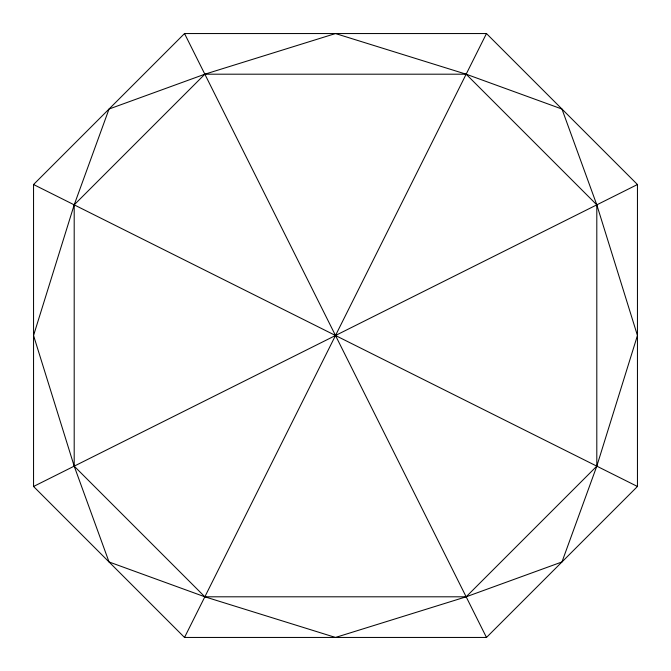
<?xml version="1.0" encoding="UTF-8"?>
<svg xmlns="http://www.w3.org/2000/svg" width="671" height="671" viewBox="0 0 671 671"><rect width="100%" height="100%" fill="white"/><g stroke="black" fill="none" stroke-linecap="round" stroke-linejoin="round"><path stroke-width="1.01" d="M184.525 637.45L486.475 33.55L637.45 184.525L637.45 486.475L486.475 637.45L184.525 637.45L33.55 486.475L33.55 184.525L184.525 33.55L486.475 33.55M33.55 486.475L637.45 184.525M33.55 184.525L637.45 486.475M184.525 33.55L486.475 637.45M74.196 204.848L33.55 335.5L74.196 466.152L109.037 561.962L204.848 596.804L335.5 637.45L466.152 596.804L561.962 561.962L596.804 466.152L637.45 335.5L596.804 204.848L561.962 109.037L466.152 74.196L335.5 33.55L204.848 74.196L109.037 109.037L74.196 204.848L74.196 466.152L204.848 596.804L466.152 596.804L596.804 466.152L596.804 204.848L466.152 74.196L204.848 74.196L74.196 204.848"/></g></svg>
